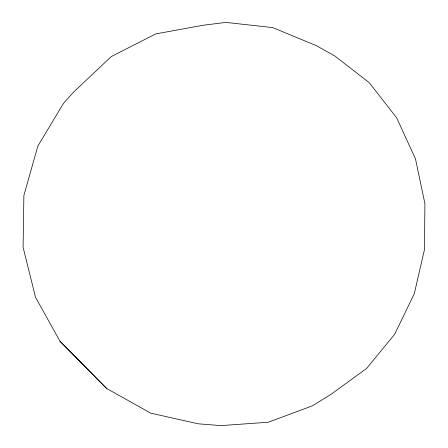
<?xml version="1.0" encoding="UTF-8"?>
<svg xmlns="http://www.w3.org/2000/svg" width="448" height="448" viewBox="0 0 448 448"><rect width="100%" height="100%" fill="white"/><g stroke="black" fill="none" stroke-linecap="round" stroke-linejoin="round"><path stroke-width="0.67" d="M106.691 388.5L150.741 413.151L198.178 423.797L220.982 425.6L268.29 422.24L312.256 405.877L330.982 394.335L366.453 368.586L394.66 334.286L414.288 293.737L424.502 249.351L424.906 203.599L415.498 158.945L396.67 117.83L369.236 82.656L334.471 55.726L316.07 45.522L272.748 27.602L225.837 22.4L203.118 25.262L155.73 33.919L111.294 56.554L73.45 92.221L63.493 103.365L37.817 146.143L23.884 195.462L23.094 247.302L35.543 297.293L60.015 341.303L106.691 388.5L60.015 341.303"/></g></svg>
